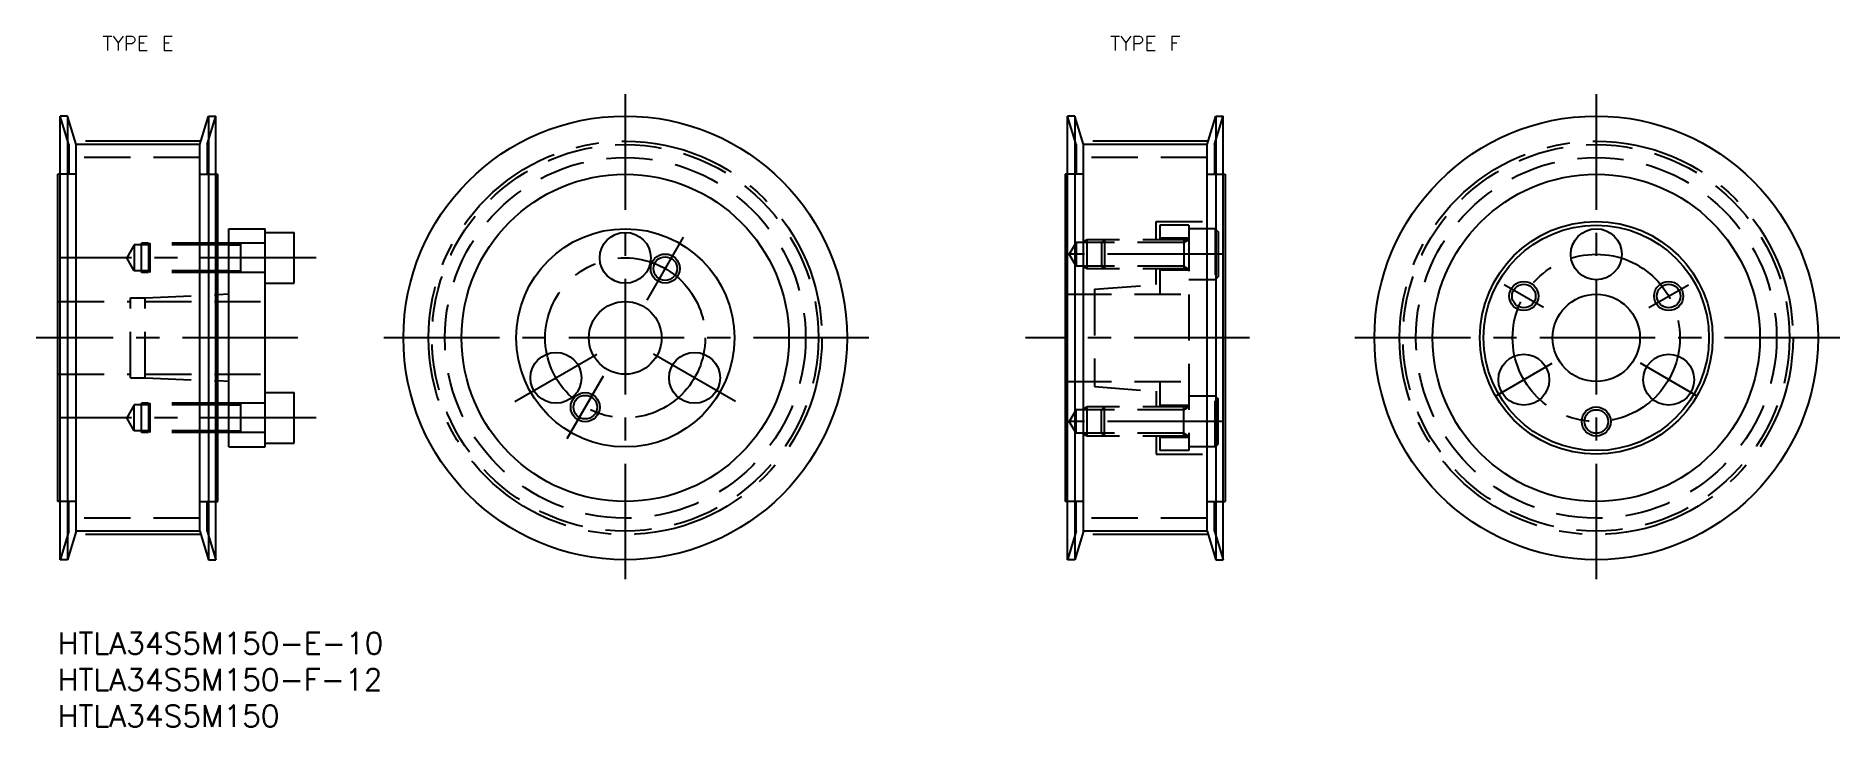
# Model space of a CAD drawing. Extents: x -3 to 245, y -13 to 82.
import ezdxf
from ezdxf.enums import TextEntityAlignment as Align

# ---------------------------------------------------------------- set-up
doc = ezdxf.new("R2010")
doc.units = 0
doc.header["$LTSCALE"] = 0.5
doc.linetypes.add('CENTER', pattern=[50.8, 31.75, -6.35, 6.35, -6.35])
doc.linetypes.add('DASHED', pattern=[19.05, 12.7, -6.35])
for name, color, linetype in [('MSM_CENTER', 1, 'CENTER'), ('MSM_CONTINUOUS', 7, 'CONTINUOUS'), ('MSM_DASHED', 4, 'DASHED'), ('MSM_NARROW', 5, 'CONTINUOUS'), ('MSM_PART_NUMBER', 7, 'CONTINUOUS')]:
    doc.layers.add(name, color=color, linetype=linetype)
doc.styles.add('MISUMI', font='txt.shx')
doc.styles.get("Standard").update_dxf_attribs({"font": 'txt.shx', "height": 3, "bigfont": 'bigfont.shx'})

# ---------------------------------------------------------------- blocks, each defined once
blk = doc.blocks.new('*U2')
at = {"layer": 'MSM_PART_NUMBER'}
blk.add_text('HTLA34S5M150-E-10', height=3, dxfattribs=at).set_placement((0, -3))
blk = doc.blocks.new('*U3')
at = {"layer": 'MSM_PART_NUMBER'}
blk.add_text('HTLA34S5M150', height=3, dxfattribs=at).set_placement((0, -13))
blk = doc.blocks.new('*U5')
at = {"layer": 'MSM_PART_NUMBER'}
blk.add_text('HTLA34S5M150-F-12', height=3, dxfattribs=at).set_placement((0, -8))

msp = doc.modelspace()

# ---------------------------------------------------------------- linework, layer by layer
at = {"layer": 'MSM_CENTER'}
for p, q in [((78, 74), (78, 7)), ((211.5, 74), (211.5, 7)), ((19.65, 67.56), (2.35, 67.56)), ((158.15, 67.56), (140.85, 67.56)), ((81, 45.7), (86, 54.36)), ((35.5, 51.5), (0.46, 51.5)), ((160.18, 52), (138.54, 52)), ((204.25, 44.69), (198.83, 47.81)), ((218.75, 44.69), (224.17, 47.81)), ((33, 40.5), (-3, 40.5)), ((111.5, 40.5), (44.5, 40.5)), ((163.84, 40.5), (133.01, 40.5)), ((245, 40.5), (178, 40.5)), ((62.84, 31.75), (74.1, 38.25)), ((93.16, 31.75), (81.9, 38.25)), ((70, 26.64), (75, 35.3)), ((197.64, 32.5), (205.44, 37)), ((225.36, 32.5), (217.56, 37)), ((35.5, 29.5), (0.46, 29.5)), ((160.18, 29), (138.54, 29)), ((19.65, 13.44), (2.35, 13.44)), ((158.15, 13.44), (140.85, 13.44))]:
    msp.add_line(p, q, dxfattribs=at)
for centre, radius in [((78, 40.5), 27.05), ((211.5, 40.5), 27.05), ((78, 40.5), 11), ((211.5, 40.5), 11.5)]:
    msp.add_circle(centre, radius, dxfattribs=at)
at = {"layer": 'MSM_CONTINUOUS'}
for p, q in [((1.3, 71), (0.3, 71)), ((0.3, 10), (0.3, 71)), ((2.5, 67.07), (1.3, 71)), ((1.3, 71), (1.3, 10)), ((19.5, 67.07), (20.7, 71)), ((20.7, 71), (21.7, 71)), ((20.7, 71), (20.7, 10)), ((21.7, 10), (21.7, 71)), ((139.8, 71), (138.8, 71)), ((138.8, 10), (138.8, 71)), ((141, 67.07), (139.8, 71)), ((139.8, 71), (139.8, 10)), ((158, 67.07), (159.2, 71)), ((159.2, 71), (160.2, 71)), ((159.2, 71), (159.2, 10)), ((160.2, 10), (160.2, 71)), ((19.5, 67.07), (2.5, 67.07)), ((2.5, 13.92), (2.5, 67.07)), ((19.5, 13.92), (19.5, 67.07)), ((158, 67.07), (141, 67.07)), ((141, 13.92), (141, 67.07)), ((158, 13.92), (158, 67.07)), ((0.3, 63), (0, 63)), ((0, 18), (0, 63)), ((21.7, 63), (22, 63)), ((22, 18), (22, 63)), ((138.8, 63), (138.5, 63)), ((138.5, 63), (138.5, 18)), ((160.2, 63), (160.5, 63)), ((160.5, 63), (160.5, 18)), ((23.5, 25.5), (23.5, 55.5)), ((23.5, 55.5), (28.5, 55.5)), ((28.5, 25.5), (28.5, 55.5)), ((28.5, 55), (32.5, 55)), ((32.5, 48), (32.5, 55)), ((23.5, 53.3), (22, 53.3)), ((23.5, 49.7), (22, 49.7)), ((28.5, 48), (32.5, 48)), ((23.5, 46.5), (22, 46.43)), ((23.5, 34.5), (22, 34.57)), ((28.5, 33), (32.5, 33)), ((32.5, 26), (32.5, 33)), ((23.5, 31.3), (22, 31.3)), ((23.5, 27.7), (22, 27.7)), ((23.5, 25.5), (28.5, 25.5)), ((28.5, 26), (32.5, 26)), ((0.3, 18), (0, 18)), ((21.7, 18), (22, 18)), ((138.8, 18), (138.5, 18)), ((160.2, 18), (160.5, 18)), ((2.5, 13.92), (1.3, 10)), ((19.5, 13.92), (2.5, 13.92)), ((19.5, 13.92), (20.7, 10)), ((141, 13.92), (139.8, 10)), ((158, 13.92), (141, 13.92)), ((158, 13.92), (159.2, 10)), ((1.3, 10), (0.3, 10)), ((20.7, 10), (21.7, 10)), ((139.8, 10), (138.8, 10)), ((159.2, 10), (160.2, 10))]:
    msp.add_line(p, q, dxfattribs=at)
for centre, radius in [((78, 40.5), 30.5), ((211.5, 40.5), 30.5), ((78, 40.5), 22.5), ((211.5, 40.5), 22.5), ((78, 40.5), 15), ((78, 51.5), 3.5), ((211.5, 40.5), 16), ((211.5, 40.5), 15.5), ((211.5, 52), 3.5), ((83.5, 50.03), 1.62), ((201.54, 46.25), 1.62), ((221.46, 46.25), 1.62), ((78, 40.5), 5), ((211.5, 40.5), 6), ((68.47, 35), 3.5), ((87.53, 35), 3.5), ((201.54, 34.75), 3.5), ((221.46, 34.75), 3.5), ((72.5, 30.97), 1.62), ((211.5, 29), 1.62)]:
    msp.add_circle(centre, radius, dxfattribs=at)
at = {"layer": 'MSM_DASHED'}
for p, q in [((1.5, 67.07), (0.3, 71)), ((20.5, 67.07), (21.7, 71)), ((140, 67.07), (138.8, 71)), ((159, 67.07), (160.2, 71)), ((1.5, 67.07), (1.5, 63)), ((20.5, 67.07), (20.5, 63)), ((140, 67.07), (140, 63)), ((159, 67.07), (159, 63)), ((19.5, 65.3), (2.5, 65.3)), ((158, 65.3), (141, 65.3)), ((2.5, 63), (0.3, 63)), ((19.5, 63), (21.7, 63)), ((141, 63), (138.8, 63)), ((158, 63), (160.2, 63)), ((151, 56.5), (160.5, 56.5)), ((151, 54), (151, 56.5)), ((155.5, 56), (151.5, 56)), ((151.5, 56), (151.5, 54)), ((155.5, 56), (155.5, 25)), ((159.1, 55.5), (155.5, 55.5)), ((159.1, 55.5), (159.1, 48.5)), ((159.1, 55.5), (159.5, 55.1)), ((159.5, 55.1), (159.5, 48.9)), ((10.5, 53.3), (9.46, 51.5)), ((22, 53.3), (10.5, 53.3)), ((10.5, 53.3), (10.5, 49.7)), ((22, 53.5), (11.5, 53.5)), ((11.5, 49.5), (11.5, 53.5)), ((12.7, 53.5), (12.5, 53.3)), ((12.5, 49.7), (12.5, 53.3)), ((12.7, 49.5), (12.7, 53.5)), ((28.5, 53.5), (23.5, 53.5)), ((23.5, 53.3), (25.17, 53.3)), ((25.17, 49.5), (25.17, 53.5)), ((139.99, 53.62), (139.05, 52)), ((139.99, 53.62), (139.99, 50.38)), ((154.8, 53.62), (139.99, 53.62)), ((141.5, 54), (140.84, 53.62)), ((141.5, 50), (141.5, 54)), ((155.5, 54), (141.5, 54)), ((143.5, 53.62), (143.88, 54)), ((143.5, 53.62), (143.5, 50.38)), ((143.88, 54), (143.88, 50)), ((155.5, 54.2), (151.5, 54.2)), ((154.8, 54), (154.8, 50)), ((154.8, 53.62), (155.46, 54)), ((10.5, 49.7), (9.46, 51.5)), ((22, 49.7), (10.5, 49.7)), ((12.7, 49.5), (12.5, 49.7)), ((23.5, 49.7), (25.17, 49.7)), ((139.99, 50.38), (139.05, 52)), ((154.8, 50.38), (139.99, 50.38)), ((141.5, 50), (140.84, 50.38)), ((155.5, 50), (141.5, 50)), ((143.88, 50), (143.5, 50.38)), ((151, 47.84), (151, 50)), ((151.5, 50), (151.5, 46.5)), ((155.5, 49.8), (151.5, 49.8)), ((154.8, 50.38), (155.46, 50)), ((22, 49.5), (11.5, 49.5)), ((28.5, 49.5), (23.5, 49.5)), ((142.5, 47.19), (151.5, 47.88)), ((142.5, 47.19), (142.5, 33.81)), ((159.1, 48.5), (155.5, 48.5)), ((159.1, 48.5), (159.5, 48.9)), ((0, 45.5), (10, 45.5)), ((10, 46), (12, 46)), ((10, 35), (10, 46)), ((12, 46), (22, 46.43)), ((12, 35), (12, 46)), ((12, 45.5), (28.5, 45.5)), ((138.5, 46.5), (155.5, 46.5)), ((0, 35.5), (10, 35.5)), ((10, 35), (12, 35)), ((12, 35.5), (28.5, 35.5)), ((12, 35), (22, 34.57)), ((138.5, 34.5), (155.5, 34.5)), ((142.5, 33.81), (151.5, 33.12)), ((151, 33.16), (151, 31)), ((151.5, 34.5), (151.5, 31)), ((159.1, 32.5), (155.5, 32.5)), ((159.1, 25.5), (159.1, 32.5)), ((159.1, 32.5), (159.5, 32.1)), ((10.5, 31.3), (9.46, 29.5)), ((22, 31.3), (10.5, 31.3)), ((10.5, 27.7), (10.5, 31.3)), ((22, 31.5), (11.5, 31.5)), ((11.5, 27.5), (11.5, 31.5)), ((12.7, 31.5), (12.5, 31.3)), ((12.5, 27.7), (12.5, 31.3)), ((12.7, 27.5), (12.7, 31.5)), ((28.5, 31.5), (23.5, 31.5)), ((23.5, 31.3), (25.17, 31.3)), ((25.17, 27.5), (25.17, 31.5)), ((139.99, 30.62), (139.05, 29)), ((139.99, 27.38), (139.99, 30.62)), ((154.8, 30.62), (139.99, 30.62)), ((141.5, 31), (140.84, 30.62)), ((141.5, 27), (141.5, 31)), ((155.5, 31), (141.5, 31)), ((143.88, 31), (143.5, 30.62)), ((143.5, 27.38), (143.5, 30.62)), ((143.88, 27), (143.88, 31)), ((155.5, 31.2), (151.5, 31.2)), ((154.8, 27), (154.8, 31)), ((154.8, 30.62), (155.46, 31)), ((159.5, 25.9), (159.5, 32.1)), ((10.5, 27.7), (9.46, 29.5)), ((22, 27.7), (10.5, 27.7)), ((22, 27.5), (11.5, 27.5)), ((12.7, 27.5), (12.5, 27.7)), ((23.5, 27.7), (25.17, 27.7)), ((28.5, 27.5), (23.5, 27.5)), ((139.99, 27.38), (139.05, 29)), ((154.8, 27.38), (139.99, 27.38)), ((141.5, 27), (140.84, 27.38)), ((143.5, 27.38), (143.88, 27)), ((154.8, 27.38), (155.46, 27)), ((155.5, 27), (141.5, 27)), ((151, 27), (151, 24.5)), ((151.5, 27), (151.5, 25)), ((155.5, 26.8), (151.5, 26.8)), ((155.5, 25), (151.5, 25)), ((159.1, 25.5), (155.5, 25.5)), ((159.1, 25.5), (159.5, 25.9)), ((151, 24.5), (160.5, 24.5)), ((2.5, 18), (0.3, 18)), ((1.5, 13.92), (1.5, 18)), ((19.5, 18), (21.7, 18)), ((20.5, 13.92), (20.5, 18)), ((141, 18), (138.8, 18)), ((140, 13.92), (140, 18)), ((158, 18), (160.2, 18)), ((159, 13.92), (159, 18)), ((19.5, 15.69), (2.5, 15.69)), ((158, 15.69), (141, 15.69)), ((1.5, 13.92), (0.3, 10)), ((20.5, 13.92), (21.7, 10)), ((140, 13.92), (138.8, 10)), ((159, 13.92), (160.2, 10))]:
    msp.add_line(p, q, dxfattribs=at)
for centre, radius in [((78, 40.5), 26.57), ((211.5, 40.5), 26.57), ((78, 40.5), 24.8), ((211.5, 40.5), 24.8)]:
    msp.add_circle(centre, radius, dxfattribs=at)
at = {"layer": 'MSM_NARROW'}
for p, q in [((23.5, 53.5), (22, 53.5)), ((23.5, 49.5), (22, 49.5)), ((23.5, 31.5), (22, 31.5)), ((23.5, 27.5), (22, 27.5))]:
    msp.add_line(p, q, dxfattribs=at)
for centre in [(83.5, 50.03), (201.54, 46.25), (221.46, 46.25), (72.5, 30.97), (211.5, 29)]:
    msp.add_circle(centre, 2, dxfattribs=at)

# ---------------------------------------------------------------- block references
at = {"layer": 'MSM_CONTINUOUS'}
for name in ['*U2', '*U5', '*U3']:
    msp.add_blockref(name, (0, 0), dxfattribs=at)

# ---------------------------------------------------------------- texts
at = {"layer": 'MSM_PART_NUMBER', "style": 'MISUMI'}
for s, p in [('TYPE E', (11, 81)), ('TYPE F', (149.5, 81))]:
    msp.add_text(s, height=2, dxfattribs=at).set_placement(p, align=Align.MIDDLE_CENTER)

doc.saveas('drawing.dxf')
